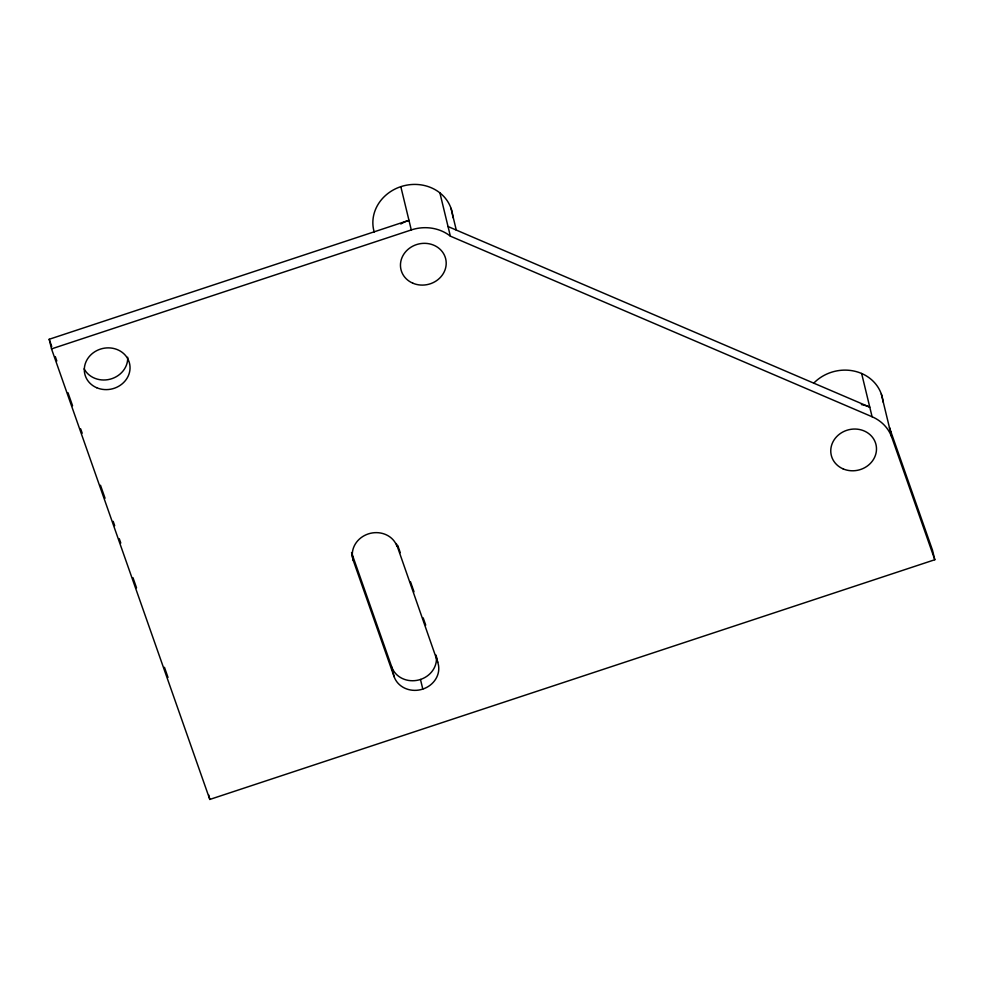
<?xml version="1.0" encoding="UTF-8"?>
<svg xmlns="http://www.w3.org/2000/svg" width="984" height="984" viewBox="0 0 984 984"><rect width="100%" height="100%" fill="white"/><g stroke="black" fill="none" stroke-linecap="round" stroke-linejoin="round"><path stroke-width="1.48" d="M890.827 432.935A40.221 36.297 -13.6 0 0 889.462 427.683L932.475 550.117L934.8 559.736L209.813 799.439L51.525 348.889L49.2 339.271L408.963 220.318A40.221 36.297 -13.6 0 0 400.771 223.995M51.525 348.889L411.287 229.936A40.221 36.297 -13.6 0 1 450.364 236.148L872.095 416.749A40.221 36.297 -13.6 0 1 891.787 437.302L934.8 559.736M448.027 226.529L869.77 407.142A40.221 36.297 -13.6 0 0 861.394 404.559M397.708 545.382L400.254 552.627M410.439 581.63L414.006 591.778M423.169 617.866L425.715 625.123M396.306 543.549L437.72 662.281A22.976 20.738 -13.6 0 1 422.8 689.083A22.976 20.738 -13.6 0 1 394.117 676.697L353.367 560.72L351.706 553.844M351.546 552.553L391.792 667.078L394.117 676.697M49.2 339.271L51.734 346.491M55.289 356.614L56.814 360.943M67.982 392.739L72.558 405.74M80.676 428.864L82.201 433.206M100.479 485.223L105.042 498.236M113.172 521.348L114.698 525.69M119.261 538.691L120.786 543.033M132.975 577.706L136.53 587.829M164.451 667.312L168.006 677.423M881.32 394.018L891.787 437.302M861.627 373.477L872.095 416.749M451.029 208.325L456.33 230.281M439.885 192.876L450.364 236.148M400.82 186.665L411.287 229.936M436.06 655.406L437.72 662.281M420.476 679.464L422.8 689.083M208.743 794.998L209.813 799.439M436.109 655.283A22.976 20.738 -13.6 0 1 419.036 679.895A22.976 20.738 -13.6 0 1 391.792 667.078M353.367 560.72A22.976 20.738 -13.6 0 1 368.287 533.918A22.976 20.738 -13.6 0 1 396.97 546.304M813.657 383.256A40.221 36.297 -13.6 0 1 856.129 371.571A40.221 36.297 -13.6 0 1 883.042 401.976M374.289 232.273A40.221 36.297 -13.6 0 1 406.638 185.164A40.221 36.297 -13.6 0 1 452.837 217.624M127.699 357.241A22.976 20.738 -13.6 0 1 110.294 379.147A22.976 20.738 -13.6 0 1 84.132 368.84M412.788 283.171A22.976 20.738 -13.6 0 0 446.183 262.322A22.976 20.738 -13.6 0 0 411.041 247.156A22.976 20.738 -13.6 0 0 412.788 283.171M843.079 468.864A22.976 20.738 -13.6 0 0 876.473 448.027A22.976 20.738 -13.6 0 0 841.332 432.862A22.976 20.738 -13.6 0 0 843.079 468.864M96.629 387.696A22.976 20.738 -13.6 0 0 130.023 366.86A22.976 20.738 -13.6 0 0 94.882 351.694A22.976 20.738 -13.6 0 0 96.629 387.696"/></g></svg>
